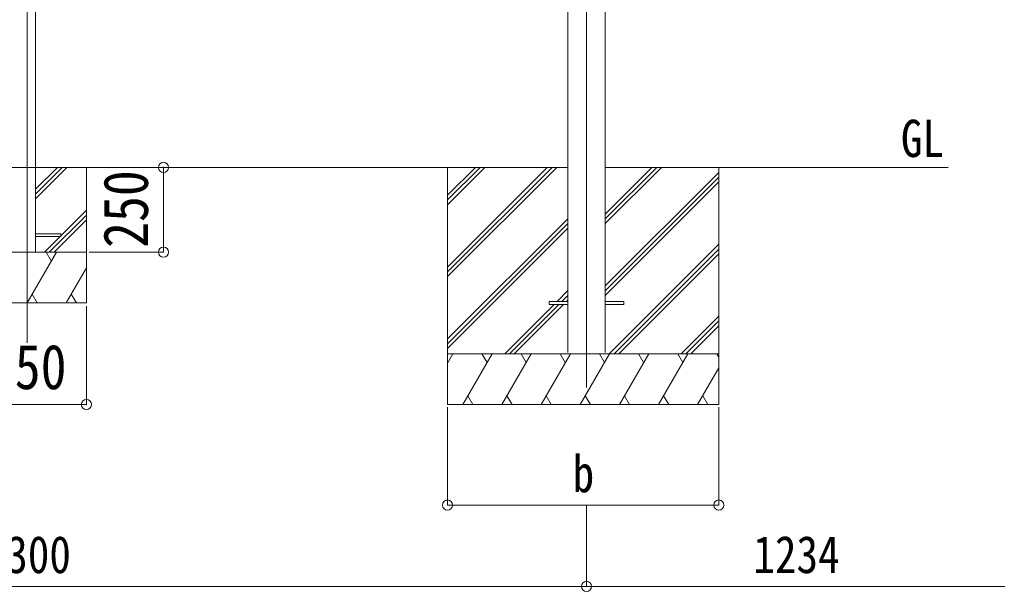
# Model space of a CAD drawing. Units: millimetres at full size, sheet at 1:30. Extents: x -8385 to 8479, y -5853 to 5787.
# Drawn here: x 2636 to 5523, y -2897 to -1209 of the extents above; entities that cross this region are included whole.
import ezdxf
from ezdxf.enums import TextEntityAlignment as Align

# ---------------------------------------------------------------- set-up
doc = ezdxf.new("R2010")
doc.units = ezdxf.units.MM
doc.header["$LTSCALE"] = 30
doc.header["$PDMODE"] = 32
doc.header["$PDSIZE"] = 30
for name, color, linetype, lineweight in [('0-0_0', 7, 'Continuous', 9), ('0-1_本体', 4, 'Continuous', 9), ('0-2_部品', 7, 'Continuous', 9), ('0-8_PARTS2', 2, 'Continuous', 9), ('0-A_寸法', 6, 'Continuous', 9), ('1-0_FRAME', 7, 'Continuous', 9), ('1-1_GLASS', 4, 'Continuous', 9), ('1-8', 2, 'Continuous', 9), ('1-A', 6, 'Continuous', 9)]:
    doc.layers.add(name, color=color, linetype=linetype, lineweight=lineweight)
doc.styles.add('ＭＳ ゴシック', font='')
doc.styles.get('ＭＳ ゴシック').set_extended_font_data('MS Gothic')

msp = doc.modelspace()

# ---------------------------------------------------------------- linework, layer by layer
at = {"layer": '0-0_0'}
for p, q in [((1063.13, -1645.53), (4253.13, -1645.53)), ((3898.33, -1645.53), (3898.33, -2345.53)), ((3898.33, -1939.71), (4192.51, -1645.53)), ((3898.33, -1953.85), (4206.65, -1645.53)), ((3898.33, -1967.99), (4220.8, -1645.53)), ((3898.33, -1755.86), (4008.66, -1645.53)), ((3898.33, -1741.72), (3994.52, -1645.53)), ((3898.33, -1727.58), (3980.38, -1645.53)), ((4363.13, -1645.53), (5374.33, -1645.53)), ((4363.13, -1811.56), (4529.16, -1645.53)), ((4363.13, -1797.42), (4515.02, -1645.53)), ((4363.13, -1783.28), (4500.88, -1645.53)), ((4363.13, -1995.41), (4698.33, -1660.21)), ((4698.33, -1645.53), (4698.33, -2345.53)), ((4363.13, -2009.55), (4698.33, -1674.35)), ((4363.13, -2023.69), (4698.33, -1688.5)), ((3898.33, -2151.84), (4253.13, -1797.04)), ((3898.33, -2165.98), (4253.13, -1811.19)), ((3898.33, -2180.13), (4253.13, -1825.33)), ((4375.14, -2195.53), (4698.33, -1872.34)), ((4389.28, -2195.53), (4698.33, -1886.48)), ((4403.43, -2195.53), (4698.33, -1900.63)), ((4221.27, -2041.03), (4253.13, -2009.17)), ((4235.42, -2041.03), (4253.13, -2023.32)), ((4249.56, -2041.03), (4253.13, -2037.46)), ((4066.77, -2195.53), (4212.27, -2050.03)), ((4080.92, -2195.53), (4226.42, -2050.03)), ((4095.06, -2195.53), (4240.56, -2050.03)), ((4587.27, -2195.53), (4698.33, -2084.47)), ((4601.42, -2195.53), (4698.33, -2098.62)), ((4615.56, -2195.53), (4698.33, -2112.76)), ((4698.33, -2195.53), (3898.33, -2195.53)), ((3898.33, -2223.03), (3914.21, -2195.53)), ((3943.08, -2345.53), (4029.68, -2195.53)), ((4014.68, -2221.51), (3999.68, -2195.53)), ((4058.55, -2345.53), (4145.15, -2195.53)), ((4130.15, -2221.51), (4115.15, -2195.53)), ((4174.02, -2345.53), (4260.62, -2195.53)), ((4245.62, -2221.51), (4230.62, -2195.53)), ((4289.49, -2345.53), (4376.09, -2195.53)), ((4361.09, -2221.51), (4346.09, -2195.53)), ((4404.96, -2345.53), (4491.56, -2195.53)), ((4476.56, -2221.51), (4461.56, -2195.53)), ((4520.43, -2345.53), (4607.03, -2195.53)), ((4577.03, -2195.53), (4592.03, -2221.51)), ((4692.5, -2195.53), (4698.33, -2205.63)), ((4635.9, -2345.53), (4698.33, -2237.39)), ((3958.08, -2319.55), (3973.07, -2345.53)), ((4073.55, -2319.55), (4088.55, -2345.53)), ((4189.02, -2319.55), (4204.02, -2345.53)), ((4304.49, -2319.55), (4319.49, -2345.53)), ((4419.96, -2319.55), (4434.96, -2345.53)), ((4535.43, -2319.55), (4550.43, -2345.53)), ((4650.9, -2319.55), (4665.9, -2345.53)), ((3898.33, -2345.53), (4698.33, -2345.53))]:
    msp.add_line(p, q, dxfattribs=at)
at = {"layer": '0-1_本体'}
for p, q in [((4253.13, 987.92), (4253.13, -2192.08)), ((4363.13, 987.92), (4363.13, -2192.08))]:
    msp.add_line(p, q, dxfattribs=at)
at = {"layer": '0-2_部品', "color": 4}
for p, q in [((4198.33, -2041.03), (4198.33, -2050.03)), ((4253.13, -2041.03), (4198.33, -2041.03)), ((4417.93, -2041.03), (4363.13, -2041.03)), ((4253.13, -2050.03), (4198.33, -2050.03))]:
    msp.add_line(p, q, dxfattribs=at)
msp.add_lwpolyline([(4417.93, -2041.03), (4417.93, -2050.03), (4363.13, -2050.03)], dxfattribs=at)
at = {"layer": '0-8_PARTS2'}
msp.add_line((4308.13, 954.47), (4308.13, -2295.53), dxfattribs=at)
at = {"layer": '0-A_寸法'}
for p, q in [((3898.33, -2641.92), (3898.33, -2352.95)), ((4698.33, -2641.92), (4698.33, -2352.95)), ((3898.33, -2641.92), (4698.33, -2641.92)), ((4308.13, -2881.9), (4308.13, -2641.92)), ((1008.13, -2881.9), (4308.13, -2881.9)), ((4308.13, -2881.9), (5542.13, -2881.9))]:
    msp.add_line(p, q, dxfattribs=at)
for p in [(3898.33, -2641.92), (4698.33, -2641.92), (4308.13, -2881.9)]:
    msp.add_point(p, dxfattribs=at)
at = {"layer": '1-0_FRAME'}
for p, q in [((2683.13, -1738.3), (2775.9, -1645.53)), ((2683.13, -1724.16), (2761.75, -1645.53)), ((2683.13, -1710.01), (2747.61, -1645.53)), ((2833.13, -2045.53), (2833.13, -1645.53)), ((2723.88, -1895.53), (2833.13, -1786.29)), ((2758.13, -1847.15), (2833.13, -1772.15)), ((2738.03, -1895.53), (2833.13, -1800.43)), ((2709.74, -1895.53), (2755.74, -1849.53)), ((2483.13, -1895.53), (2833.13, -1895.53)), ((2658.13, -2045.53), (2744.74, -1895.53)), ((2729.74, -1921.52), (2714.74, -1895.53)), ((2773.6, -2045.53), (2833.13, -1942.43)), ((2673.13, -2019.55), (2688.13, -2045.53)), ((2788.6, -2019.55), (2803.6, -2045.53)), ((2483.13, -2045.53), (2833.13, -2045.53))]:
    msp.add_line(p, q, dxfattribs=at)
at = {"layer": '1-1_GLASS'}
for p, q in [((2683.13, 957.82), (2683.13, -1895.53)), ((2683.13, -1841.53), (2758.13, -1841.53))]:
    msp.add_line(p, q, dxfattribs=at)
msp.add_lwpolyline([(2758.13, -1841.53), (2758.13, -1849.53), (2683.13, -1849.53)], dxfattribs=at)
at = {"layer": '1-8'}
msp.add_line((2658.13, 973.6), (2658.13, -2163.14), dxfattribs=at)
at = {"layer": '1-A'}
for p, q in [((3060.4, -1645.53), (2840.9, -1645.53)), ((3060.4, -1645.53), (3060.4, -1895.53)), ((3060.4, -1895.53), (2840.9, -1895.53)), ((2833.13, -2345.53), (2833.13, -2055.36)), ((2483.13, -2345.53), (2833.13, -2345.53))]:
    msp.add_line(p, q, dxfattribs=at)
for p in [(3060.4, -1645.53), (3060.4, -1895.53), (2833.13, -2345.53)]:
    msp.add_point(p, dxfattribs=at)

# ---------------------------------------------------------------- texts
at = {"layer": '0-0_0', "style": 'ＭＳ ゴシック', "width": 0.85}
msp.add_text('GL', height=110, dxfattribs=at).set_placement((5235.29, -1647.97), align=Align.BOTTOM_LEFT)
at = {"layer": '0-A_寸法', "color": 7, "style": 'ＭＳ ゴシック', "width": 0.85}
for s, p in [('b', (4267.08, -2636.92)), ('3300', (2533.13, -2875.9)), ('1234', (4800.13, -2875.9))]:
    msp.add_text(s, height=110, dxfattribs=at).set_placement(p, align=Align.BOTTOM_LEFT)
at = {"layer": '1-A', "color": 7, "style": 'ＭＳ ゴシック', "width": 0.85}
msp.add_text('250', height=132, rotation=90, dxfattribs=at).set_placement((3054.4, -1883.03), align=Align.BOTTOM_LEFT)
msp.add_text('350', height=132, dxfattribs=at).set_placement((2545.63, -2339.53), align=Align.BOTTOM_LEFT)

doc.saveas('drawing.dxf')
